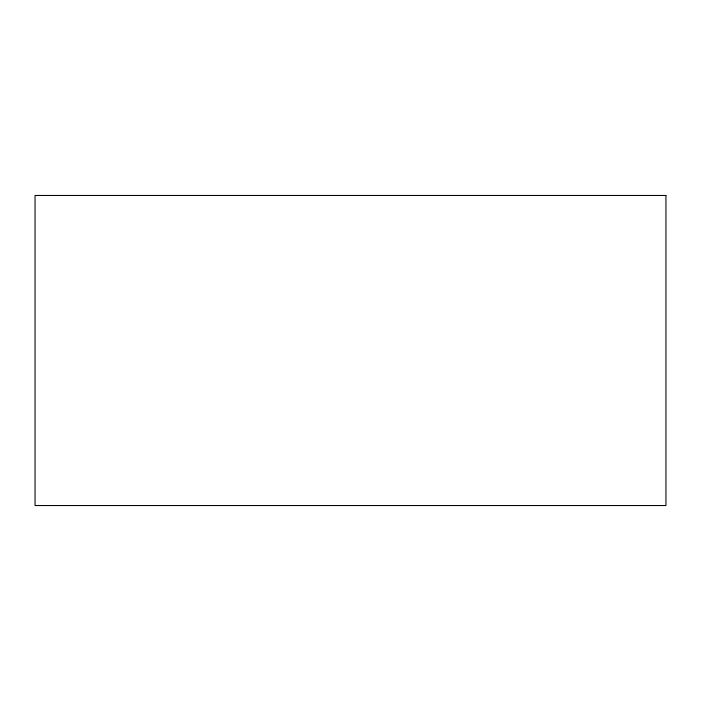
<?xml version="1.0" encoding="UTF-8"?>
<svg xmlns="http://www.w3.org/2000/svg" width="701" height="701" viewBox="0 0 701 701"><rect width="100%" height="100%" fill="white"/><g stroke="black" fill="none" stroke-linecap="round" stroke-linejoin="round"><path stroke-width="1.05" d="M665.95 195.465L35.05 195.465L35.05 505.535L665.95 505.535L665.95 195.465"/></g></svg>
